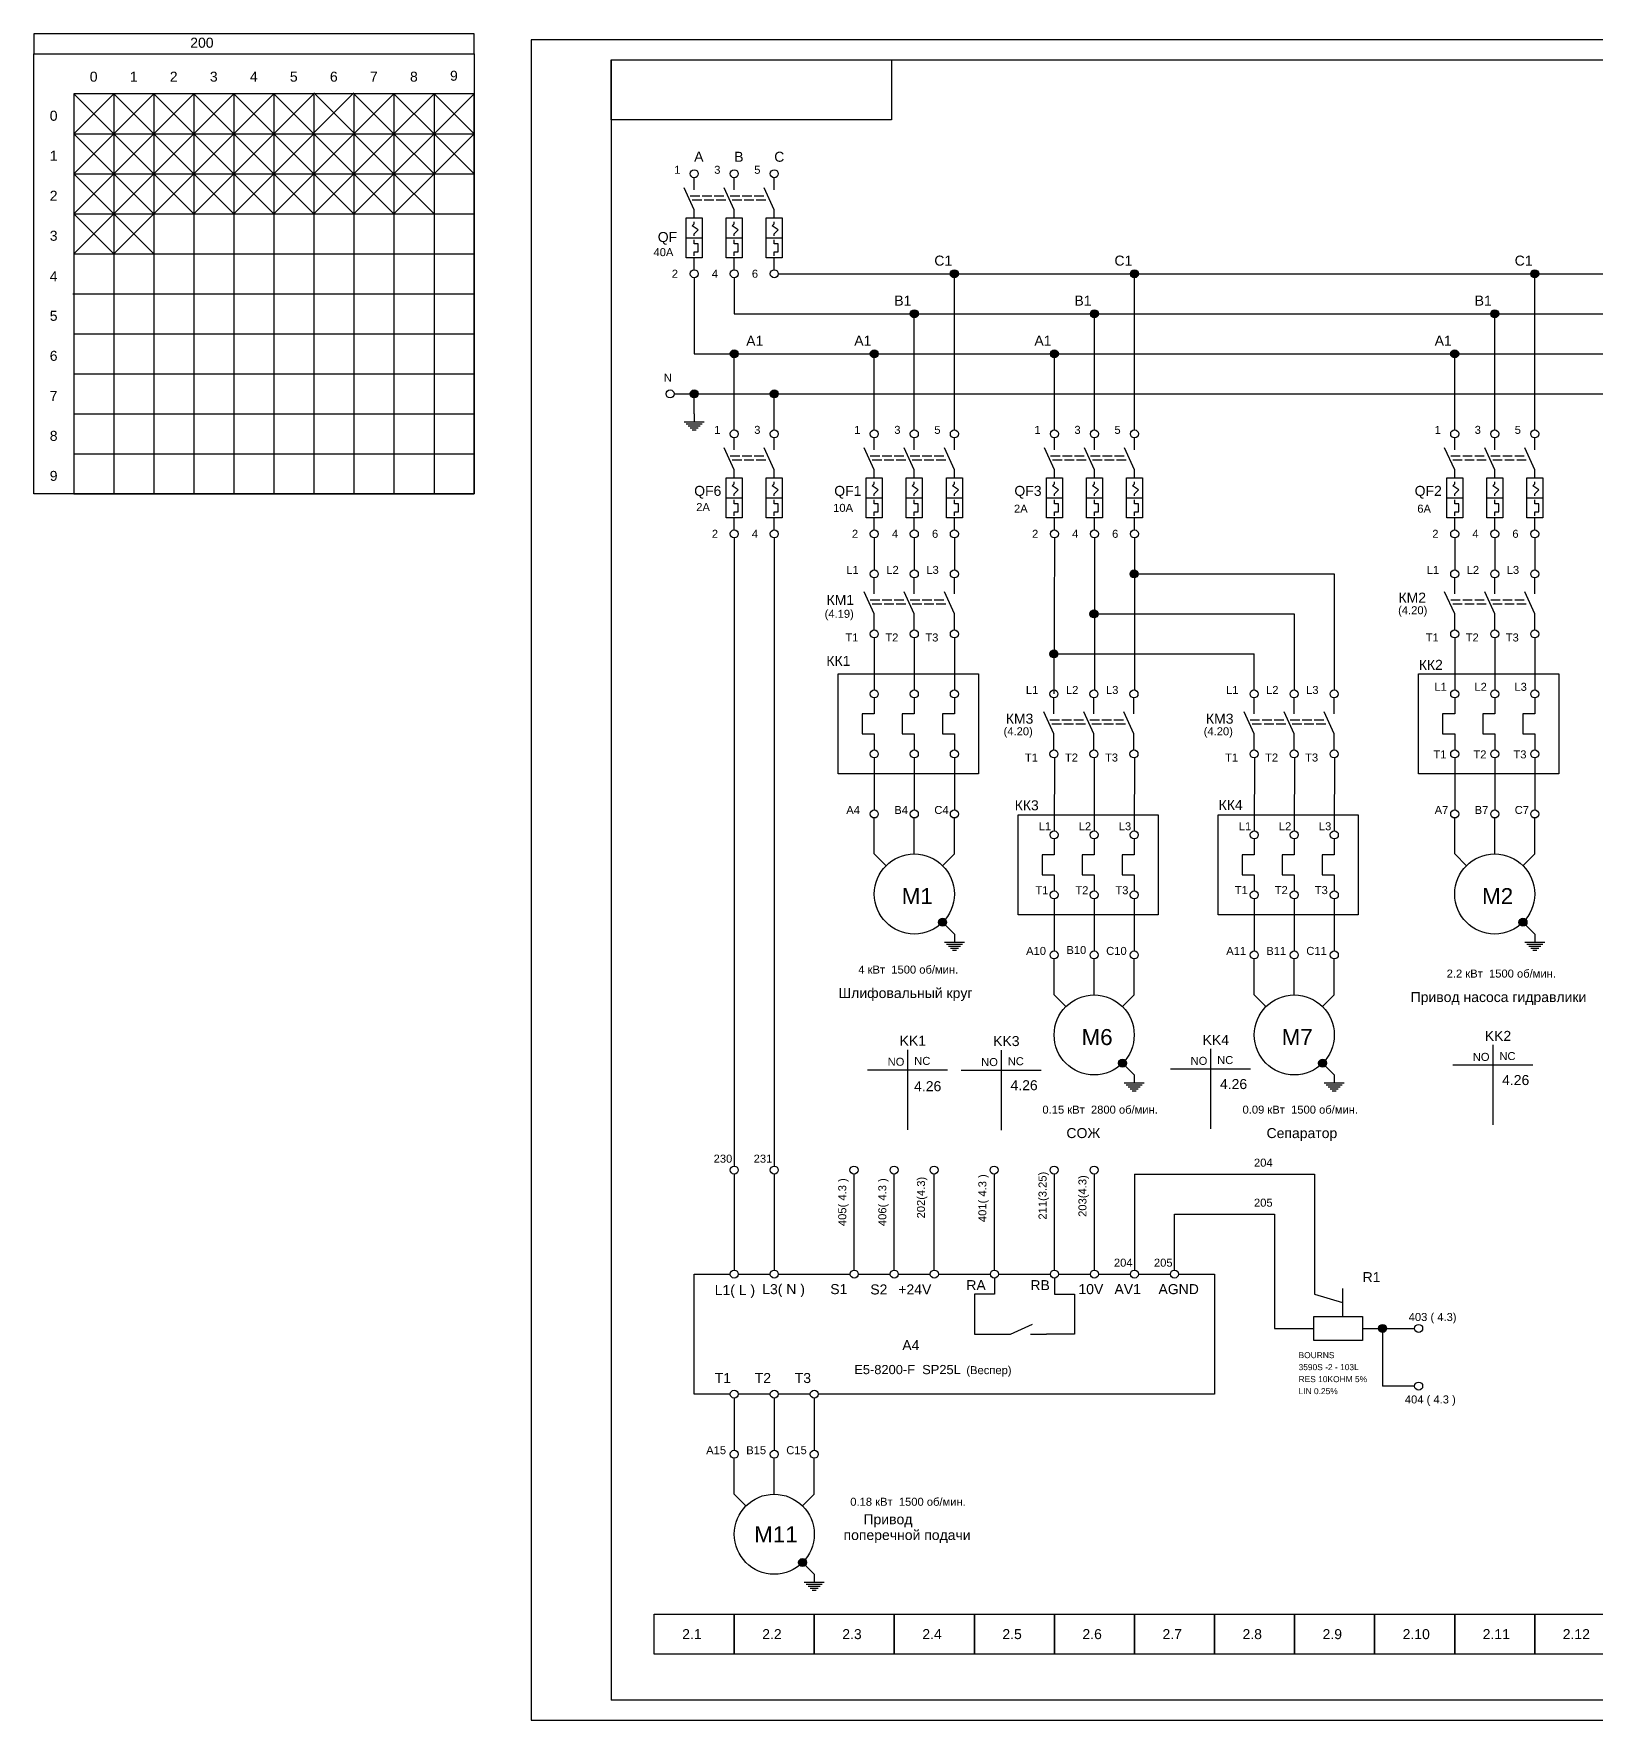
# Model space of a CAD drawing. Header units: millimetres. Extents: x 18058 to 21085, y 38505 to 40700.
# Drawn here: x 18065 to 18455.4, y 39938.5 to 40360 of the extents above; entities that cross this region are included whole.
import ezdxf

# ---------------------------------------------------------------- set-up
doc = ezdxf.new("R2010")
doc.units = ezdxf.units.MM
doc.linetypes.add('ACAD_ISO02W100', pattern=[15, 12, -3])
for name, color, linetype, lineweight in [('Маркировка', 7, 'Continuous', 25), ('Оформление', 7, 'Continuous', 30), ('Элементы', 7, 'Continuous', 25)]:
    doc.layers.add(name, color=color, linetype=linetype, lineweight=lineweight)
doc.styles.get("Standard").update_dxf_attribs({"font": 'arial.ttf'})

msp = doc.modelspace()

# ---------------------------------------------------------------- hatches: boundary and pattern name
at = {"layer": 'Элементы'}
h = msp.add_hatch(color=256, dxfattribs=at)
h.dxf.hatch_style = 1
h.paths.add_polyline_path([(18296, 40300, 1), (18294, 40300, 1)])
h = msp.add_hatch(color=256, dxfattribs=at)
h.dxf.hatch_style = 1
h.paths.add_polyline_path([(18341, 40300, 1), (18339, 40300, 1)])
h = msp.add_hatch(color=256, dxfattribs=at)
h.dxf.hatch_style = 1
h.paths.add_polyline_path([(18441, 40300, 1), (18439, 40300, 1)])
h = msp.add_hatch(color=256, dxfattribs=at)
h.dxf.hatch_style = 1
h.paths.add_polyline_path([(18286, 40290, 1), (18284, 40290, 1)])
h = msp.add_hatch(color=256, dxfattribs=at)
h.dxf.hatch_style = 1
h.paths.add_polyline_path([(18331, 40290, 1), (18329, 40290, 1)])
h = msp.add_hatch(color=256, dxfattribs=at)
h.dxf.hatch_style = 1
h.paths.add_polyline_path([(18431, 40290, 1), (18429, 40290, 1)])
h = msp.add_hatch(color=256, dxfattribs=at)
h.dxf.hatch_style = 1
h.paths.add_polyline_path([(18241, 40280, 1), (18239, 40280, 1)])
h = msp.add_hatch(color=256, dxfattribs=at)
h.dxf.hatch_style = 1
h.paths.add_polyline_path([(18276, 40280, 1), (18274, 40280, 1)])
h = msp.add_hatch(color=256, dxfattribs=at)
h.dxf.hatch_style = 1
h.paths.add_polyline_path([(18321, 40280, 1), (18319, 40280, 1)])
h = msp.add_hatch(color=256, dxfattribs=at)
h.dxf.hatch_style = 1
h.paths.add_polyline_path([(18421, 40280, 1), (18419, 40280, 1)])
h = msp.add_hatch(color=256, dxfattribs=at)
h.dxf.hatch_style = 1
h.paths.add_polyline_path([(18231, 40270, 1), (18229, 40270, 1)])
h = msp.add_hatch(color=256, dxfattribs=at)
h.dxf.hatch_style = 1
h.paths.add_polyline_path([(18251, 40270, 1), (18249, 40270, 1)])
h = msp.add_hatch(color=256, dxfattribs=at)
h.dxf.hatch_style = 1
h.paths.add_polyline_path([(18340.89, 40225, 1), (18338.89, 40225, 1)])
h = msp.add_hatch(color=256, dxfattribs=at)
h.dxf.hatch_style = 1
h.paths.add_polyline_path([(18330.89, 40215, 1), (18328.89, 40215, 1)])
h = msp.add_hatch(color=256, dxfattribs=at)
h.dxf.hatch_style = 1
h.paths.add_polyline_path([(18320.89, 40205, 1), (18318.89, 40205, 1)])
h = msp.add_hatch(color=256, dxfattribs=at)
h.dxf.hatch_style = 1
h.paths.add_polyline_path([(18293.07, 40137.93, 1), (18291.07, 40137.93, 1)])
h = msp.add_hatch(color=256, dxfattribs=at)
h.dxf.hatch_style = 1
h.paths.add_polyline_path([(18438.07, 40137.93, 1), (18436.07, 40137.93, 1)])
h = msp.add_hatch(color=256, dxfattribs=at)
h.dxf.hatch_style = 1
h.paths.add_polyline_path([(18338, 40102.71, 1), (18336, 40102.71, 1)])
h = msp.add_hatch(color=256, dxfattribs=at)
h.dxf.hatch_style = 1
h.paths.add_polyline_path([(18388, 40102.71, 1), (18386, 40102.71, 1)])
h = msp.add_hatch(color=256, dxfattribs=at)
h.dxf.hatch_style = 1
h.paths.add_polyline_path([(18403, 40036.43, 1), (18401, 40036.43, 1)])
h = msp.add_hatch(color=256, dxfattribs=at)
h.dxf.hatch_style = 1
h.paths.add_polyline_path([(18258.07, 39977.93, 1), (18256.07, 39977.93, 1)])

# ---------------------------------------------------------------- linework, layer by layer
at = {"layer": 'Оформление'}
for p, q in [((18209.3, 40353.5), (18209.3, 39943.5)), ((18209.3, 40353.5), (18778.3, 40353.5)), ((18778.3, 39943.5), (18209.3, 39943.5))]:
    msp.add_line(p, q, dxfattribs=at)
msp.add_lwpolyline([(18189.3, 39938.5), (18783.3, 39938.5), (18783.3, 40358.5), (18189.3, 40358.5)], close=True, dxfattribs=at)
at = {"layer": 'Элементы'}
for p, q in [((18075, 40345), (18085, 40335)), ((18085, 40345), (18075, 40335)), ((18085, 40345), (18095, 40335)), ((18095, 40345), (18085, 40335)), ((18085, 40344.77), (18085, 40245)), ((18095, 40345), (18105, 40335)), ((18105, 40345), (18095, 40335)), ((18095, 40344.77), (18095, 40245)), ((18105, 40345), (18115, 40335)), ((18115, 40345), (18105, 40335)), ((18105, 40344.77), (18105, 40245)), ((18115, 40345), (18125, 40335)), ((18125, 40345), (18115, 40335)), ((18115, 40344.77), (18115, 40245)), ((18125, 40345), (18135, 40335)), ((18135, 40345), (18125, 40335)), ((18125, 40344.77), (18125, 40245)), ((18135, 40345.23), (18145, 40335.23)), ((18145, 40345.23), (18135, 40335.23)), ((18135, 40344.77), (18135, 40245)), ((18145, 40345), (18155, 40335)), ((18155, 40345), (18145, 40335)), ((18145, 40344.77), (18145, 40245)), ((18155, 40345), (18165, 40335)), ((18165, 40345), (18155, 40335)), ((18155, 40344.77), (18155, 40245)), ((18165, 40345), (18175, 40335)), ((18175, 40345), (18165, 40335)), ((18165, 40344.77), (18165, 40245)), ((18075, 40335), (18175, 40335)), ((18075, 40335), (18085, 40325)), ((18085, 40335), (18075, 40325)), ((18085, 40335), (18095, 40325)), ((18095, 40335), (18085, 40325)), ((18095, 40335), (18105, 40325)), ((18105, 40335), (18095, 40325)), ((18105, 40335), (18115, 40325)), ((18115, 40335), (18105, 40325)), ((18115, 40335), (18125, 40325)), ((18125, 40335), (18115, 40325)), ((18125, 40335), (18135, 40325)), ((18135, 40335), (18125, 40325)), ((18135, 40335), (18145, 40325)), ((18145, 40335), (18135, 40325)), ((18145, 40335), (18155, 40325)), ((18155, 40335), (18145, 40325)), ((18155, 40335), (18165, 40325)), ((18165, 40335), (18155, 40325)), ((18165, 40335), (18175, 40325)), ((18175, 40335), (18165, 40325)), ((18075, 40325), (18175, 40325)), ((18075, 40325), (18085, 40315)), ((18085, 40325), (18075, 40315)), ((18085, 40325), (18095, 40315)), ((18095, 40325), (18085, 40315)), ((18095, 40325), (18105, 40315)), ((18105, 40325), (18095, 40315)), ((18105, 40325), (18115, 40315)), ((18115, 40325), (18105, 40315)), ((18115, 40325), (18125, 40315)), ((18125, 40325), (18115, 40315)), ((18125, 40325), (18135, 40315)), ((18135, 40325), (18125, 40315)), ((18135, 40325), (18145, 40315)), ((18145, 40325), (18135, 40315)), ((18145, 40325), (18155, 40315)), ((18155, 40325), (18145, 40315)), ((18155, 40325), (18165, 40315)), ((18165, 40325), (18155, 40315)), ((18230, 40316), (18227.5, 40321.5)), ((18230, 40321), (18230, 40324)), ((18240, 40316), (18237.5, 40321.5)), ((18240, 40321), (18240, 40324)), ((18250, 40316), (18247.5, 40321.5)), ((18250, 40321), (18250, 40324)), ((18075, 40315), (18175, 40315)), ((18075, 40315), (18085, 40305)), ((18085, 40315), (18075, 40305)), ((18085, 40315), (18095, 40305)), ((18095, 40315), (18085, 40305)), ((18229.5, 40312), (18230, 40312.5)), ((18230, 40314), (18230, 40316)), ((18230, 40312.5), (18230, 40313)), ((18239.5, 40312), (18240, 40312.5)), ((18240, 40314), (18240, 40316)), ((18240, 40312.5), (18240, 40313)), ((18249.5, 40312), (18250, 40312.5)), ((18250, 40314), (18250, 40316)), ((18250, 40312.5), (18250, 40313)), ((18228, 40309), (18232, 40309)), ((18231, 40311), (18229.5, 40312)), ((18230, 40310), (18231, 40311)), ((18230, 40309.5), (18230, 40310)), ((18230, 40307.5), (18230, 40308.5)), ((18238, 40309), (18242, 40309)), ((18241, 40311), (18239.5, 40312)), ((18240, 40310), (18241, 40311)), ((18240, 40309.5), (18240, 40310)), ((18240, 40307.5), (18240, 40308.5)), ((18248, 40309), (18252, 40309)), ((18251, 40311), (18249.5, 40312)), ((18250, 40310), (18251, 40311)), ((18250, 40309.5), (18250, 40310)), ((18250, 40307.5), (18250, 40308.5)), ((18075, 40305), (18175, 40305)), ((18231, 40307.5), (18230, 40307.5)), ((18230, 40304.5), (18230, 40305.5)), ((18230, 40305.5), (18231, 40305.5)), ((18230, 40301), (18230, 40304)), ((18231, 40305.5), (18231, 40307.5)), ((18241, 40307.5), (18240, 40307.5)), ((18240, 40304.5), (18240, 40305.5)), ((18240, 40305.5), (18241, 40305.5)), ((18240, 40301), (18240, 40304)), ((18241, 40305.5), (18241, 40307.5)), ((18251, 40307.5), (18250, 40307.5)), ((18250, 40304.5), (18250, 40305.5)), ((18250, 40305.5), (18251, 40305.5)), ((18250, 40301), (18250, 40304)), ((18251, 40305.5), (18251, 40307.5)), ((18251, 40300), (18751, 40300)), ((18295, 40261), (18295, 40300)), ((18340, 40261), (18340, 40300)), ((18440, 40261), (18440, 40300)), ((18230, 40299), (18230, 40280)), ((18240, 40299), (18240, 40290)), ((18074.8, 40295.02), (18174.8, 40295.02)), ((18240, 40290), (18751, 40290)), ((18285, 40261), (18285, 40290)), ((18330, 40261), (18330, 40290)), ((18430, 40261), (18430, 40290)), ((18075, 40285), (18175, 40285)), ((18230, 40280), (18751, 40280)), ((18240, 40261), (18240, 40280)), ((18275, 40261), (18275, 40280)), ((18320, 40261), (18320, 40280)), ((18420, 40261), (18420, 40280)), ((18075, 40275), (18175, 40275)), ((18225, 40270), (18751, 40270)), ((18230, 40265), (18230, 40270)), ((18250, 40261), (18250, 40270)), ((18075, 40265), (18175, 40265)), ((18227.5, 40263), (18232.5, 40263)), ((18228, 40262.5), (18232, 40262.5)), ((18228.5, 40262), (18231.5, 40262)), ((18230, 40265), (18230, 40263)), ((18229, 40261.5), (18231, 40261.5)), ((18229.5, 40261), (18230.5, 40261)), ((18240, 40256), (18240, 40259)), ((18250, 40256), (18250, 40259)), ((18275, 40256), (18275, 40259)), ((18285, 40256), (18285, 40259)), ((18295, 40256), (18295, 40259)), ((18320, 40256), (18320, 40259)), ((18330, 40256), (18330, 40259)), ((18340, 40256), (18340, 40259)), ((18420, 40256), (18420, 40259)), ((18430, 40256), (18430, 40259)), ((18440, 40256), (18440, 40259)), ((18075, 40255), (18175, 40255)), ((18240, 40251), (18237.5, 40256.5)), ((18250, 40251), (18247.5, 40256.5)), ((18275, 40251), (18272.5, 40256.5)), ((18285, 40251), (18282.5, 40256.5)), ((18295, 40251), (18292.5, 40256.5)), ((18320, 40251), (18317.5, 40256.5)), ((18330, 40251), (18327.5, 40256.5)), ((18340, 40251), (18337.5, 40256.5)), ((18420, 40251), (18417.5, 40256.5)), ((18430, 40251), (18427.5, 40256.5)), ((18440, 40251), (18437.5, 40256.5)), ((18240, 40249), (18240, 40251)), ((18250, 40249), (18250, 40251)), ((18275, 40249), (18275, 40251)), ((18285, 40249), (18285, 40251)), ((18295, 40249), (18295, 40251)), ((18320, 40249), (18320, 40251)), ((18330, 40249), (18330, 40251)), ((18340, 40249), (18340, 40251)), ((18420, 40249), (18420, 40251)), ((18430, 40249), (18430, 40251)), ((18440, 40249), (18440, 40251)), ((18239.5, 40247), (18240, 40247.5)), ((18241, 40246), (18239.5, 40247)), ((18240, 40247.5), (18240, 40248)), ((18240, 40245), (18241, 40246)), ((18240, 40244.5), (18240, 40245)), ((18249.5, 40247), (18250, 40247.5)), ((18251, 40246), (18249.5, 40247)), ((18250, 40247.5), (18250, 40248)), ((18250, 40245), (18251, 40246)), ((18250, 40244.5), (18250, 40245)), ((18274.5, 40247), (18275, 40247.5)), ((18276, 40246), (18274.5, 40247)), ((18275, 40247.5), (18275, 40248)), ((18275, 40245), (18276, 40246)), ((18275, 40244.5), (18275, 40245)), ((18284.5, 40247), (18285, 40247.5)), ((18286, 40246), (18284.5, 40247)), ((18285, 40247.5), (18285, 40248)), ((18285, 40245), (18286, 40246)), ((18285, 40244.5), (18285, 40245)), ((18294.5, 40247), (18295, 40247.5)), ((18296, 40246), (18294.5, 40247)), ((18295, 40247.5), (18295, 40248)), ((18295, 40245), (18296, 40246)), ((18295, 40244.5), (18295, 40245)), ((18319.5, 40247), (18320, 40247.5)), ((18321, 40246), (18319.5, 40247)), ((18320, 40247.5), (18320, 40248)), ((18320, 40245), (18321, 40246)), ((18320, 40244.5), (18320, 40245)), ((18329.5, 40247), (18330, 40247.5)), ((18331, 40246), (18329.5, 40247)), ((18330, 40247.5), (18330, 40248)), ((18330, 40245), (18331, 40246)), ((18330, 40244.5), (18330, 40245)), ((18339.5, 40247), (18340, 40247.5)), ((18341, 40246), (18339.5, 40247)), ((18340, 40247.5), (18340, 40248)), ((18340, 40245), (18341, 40246)), ((18340, 40244.5), (18340, 40245)), ((18419.5, 40247), (18420, 40247.5)), ((18421, 40246), (18419.5, 40247)), ((18420, 40247.5), (18420, 40248)), ((18420, 40245), (18421, 40246)), ((18420, 40244.5), (18420, 40245)), ((18429.5, 40247), (18430, 40247.5)), ((18431, 40246), (18429.5, 40247)), ((18430, 40247.5), (18430, 40248)), ((18430, 40245), (18431, 40246)), ((18430, 40244.5), (18430, 40245)), ((18439.5, 40247), (18440, 40247.5)), ((18441, 40246), (18439.5, 40247)), ((18440, 40247.5), (18440, 40248)), ((18440, 40245), (18441, 40246)), ((18440, 40244.5), (18440, 40245)), ((18238, 40244), (18242, 40244)), ((18240, 40242.5), (18240, 40243.5)), ((18241, 40242.5), (18240, 40242.5)), ((18241, 40240.5), (18241, 40242.5)), ((18248, 40244), (18252, 40244)), ((18250, 40242.5), (18250, 40243.5)), ((18251, 40242.5), (18250, 40242.5)), ((18251, 40240.5), (18251, 40242.5)), ((18273, 40244), (18277, 40244)), ((18275, 40242.5), (18275, 40243.5)), ((18276, 40242.5), (18275, 40242.5)), ((18276, 40240.5), (18276, 40242.5)), ((18283, 40244), (18287, 40244)), ((18285, 40242.5), (18285, 40243.5)), ((18286, 40242.5), (18285, 40242.5)), ((18286, 40240.5), (18286, 40242.5)), ((18293, 40244), (18297, 40244)), ((18295, 40242.5), (18295, 40243.5)), ((18296, 40242.5), (18295, 40242.5)), ((18296, 40240.5), (18296, 40242.5)), ((18318, 40244), (18322, 40244)), ((18320, 40242.5), (18320, 40243.5)), ((18321, 40242.5), (18320, 40242.5)), ((18321, 40240.5), (18321, 40242.5)), ((18328, 40244), (18332, 40244)), ((18330, 40242.5), (18330, 40243.5)), ((18331, 40242.5), (18330, 40242.5)), ((18331, 40240.5), (18331, 40242.5)), ((18338, 40244), (18342, 40244)), ((18340, 40242.5), (18340, 40243.5)), ((18341, 40242.5), (18340, 40242.5)), ((18341, 40240.5), (18341, 40242.5)), ((18418, 40244), (18422, 40244)), ((18420, 40242.5), (18420, 40243.5)), ((18421, 40242.5), (18420, 40242.5)), ((18421, 40240.5), (18421, 40242.5)), ((18428, 40244), (18432, 40244)), ((18430, 40242.5), (18430, 40243.5)), ((18431, 40242.5), (18430, 40242.5)), ((18431, 40240.5), (18431, 40242.5)), ((18438, 40244), (18442, 40244)), ((18440, 40242.5), (18440, 40243.5)), ((18441, 40242.5), (18440, 40242.5)), ((18441, 40240.5), (18441, 40242.5)), ((18240, 40239.5), (18240, 40240.5)), ((18240, 40240.5), (18241, 40240.5)), ((18240, 40236), (18240, 40239)), ((18250, 40239.5), (18250, 40240.5)), ((18250, 40240.5), (18251, 40240.5)), ((18250, 40236), (18250, 40239)), ((18275, 40239.5), (18275, 40240.5)), ((18275, 40240.5), (18276, 40240.5)), ((18275, 40236), (18275, 40239)), ((18285, 40239.5), (18285, 40240.5)), ((18285, 40240.5), (18286, 40240.5)), ((18285, 40236), (18285, 40239)), ((18295, 40239.5), (18295, 40240.5)), ((18295, 40240.5), (18296, 40240.5)), ((18295, 40236), (18295, 40239)), ((18320, 40239.5), (18320, 40240.5)), ((18320, 40240.5), (18321, 40240.5)), ((18320, 40236), (18320, 40239)), ((18330, 40239.5), (18330, 40240.5)), ((18330, 40240.5), (18331, 40240.5)), ((18330, 40236), (18330, 40239)), ((18340, 40239.5), (18340, 40240.5)), ((18340, 40240.5), (18341, 40240.5)), ((18340, 40236), (18340, 40239)), ((18420, 40239.5), (18420, 40240.5)), ((18420, 40240.5), (18421, 40240.5)), ((18420, 40236), (18420, 40239)), ((18430, 40239.5), (18430, 40240.5)), ((18430, 40240.5), (18431, 40240.5)), ((18430, 40236), (18430, 40239)), ((18440, 40239.5), (18440, 40240.5)), ((18440, 40240.5), (18441, 40240.5)), ((18440, 40236), (18440, 40239)), ((18240, 40234), (18240, 40226)), ((18250, 40234), (18250, 40077)), ((18275, 40234), (18275, 40226)), ((18285, 40234), (18285, 40226)), ((18295, 40234), (18295, 40226)), ((18320, 40234), (18319.88, 40195)), ((18330, 40234), (18330, 40195.99)), ((18340, 40234), (18340, 40195.99)), ((18420, 40234), (18420, 40226)), ((18430, 40234), (18430, 40226)), ((18440, 40234), (18440, 40226)), ((18240, 40226), (18240, 40077)), ((18275, 40220), (18275, 40224)), ((18285, 40220), (18285, 40224)), ((18295, 40220), (18295, 40224)), ((18339.89, 40225), (18389.89, 40225)), ((18389.89, 40225), (18389.88, 40196)), ((18420, 40220), (18420, 40224)), ((18430, 40220), (18430, 40224)), ((18440, 40220), (18440, 40224)), ((18275, 40215), (18272.5, 40220.5)), ((18285, 40215), (18282.5, 40220.5)), ((18295, 40215), (18292.5, 40220.5)), ((18420, 40215), (18417.5, 40220.5)), ((18430, 40215), (18427.5, 40220.5)), ((18440, 40215), (18437.5, 40220.5)), ((18275, 40211), (18275, 40215)), ((18285, 40211), (18285, 40215)), ((18295, 40211), (18295, 40215)), ((18329.89, 40215), (18379.89, 40215)), ((18379.89, 40215), (18379.88, 40196)), ((18420, 40211), (18420, 40215)), ((18430, 40211), (18430, 40215)), ((18440, 40211), (18440, 40215)), ((18275, 40209), (18275, 40196)), ((18285, 40209), (18285, 40196)), ((18295, 40209), (18295, 40196)), ((18420, 40209), (18420, 40196)), ((18430, 40209), (18430, 40196)), ((18440, 40209), (18440, 40196)), ((18319.89, 40205), (18369.89, 40205)), ((18369.88, 40196), (18369.89, 40205)), ((18275, 40194), (18275, 40190)), ((18285, 40194), (18285, 40190)), ((18295, 40194), (18295, 40190)), ((18319.88, 40185), (18317.38, 40190.5)), ((18319.88, 40190), (18319.88, 40194)), ((18329.88, 40185), (18327.38, 40190.5)), ((18329.88, 40190), (18329.88, 40194)), ((18339.88, 40185), (18337.38, 40190.5)), ((18339.88, 40190), (18339.88, 40194)), ((18369.88, 40185), (18367.38, 40190.5)), ((18369.88, 40190), (18369.88, 40194)), ((18379.88, 40185), (18377.38, 40190.5)), ((18379.88, 40190), (18379.88, 40194)), ((18389.88, 40185), (18387.38, 40190.5)), ((18389.88, 40190), (18389.88, 40194)), ((18420, 40194), (18420, 40190)), ((18430, 40194), (18430, 40190)), ((18440, 40194), (18440, 40190)), ((18275, 40190), (18272, 40190)), ((18272, 40190), (18272, 40185)), ((18285, 40190), (18282, 40190)), ((18282, 40190), (18282, 40185)), ((18295, 40190), (18292, 40190)), ((18292, 40190), (18292, 40185)), ((18420, 40190), (18417, 40190)), ((18417, 40190), (18417, 40185)), ((18430, 40190), (18427, 40190)), ((18427, 40190), (18427, 40185)), ((18440, 40190), (18437, 40190)), ((18437, 40190), (18437, 40185)), ((18272, 40185), (18275, 40185)), ((18275, 40185), (18275, 40181)), ((18282, 40185), (18285, 40185)), ((18285, 40185), (18285, 40181)), ((18292, 40185), (18295, 40185)), ((18295, 40185), (18295, 40181)), ((18319.88, 40181), (18319.88, 40185)), ((18329.88, 40181), (18329.88, 40185)), ((18339.88, 40181), (18339.88, 40185)), ((18369.88, 40181), (18369.88, 40185)), ((18379.88, 40181), (18379.88, 40185)), ((18389.88, 40181), (18389.88, 40185)), ((18417, 40185), (18420, 40185)), ((18420, 40185), (18420, 40181)), ((18427, 40185), (18430, 40185)), ((18430, 40185), (18430, 40181)), ((18437, 40185), (18440, 40185)), ((18440, 40185), (18440, 40181)), ((18275, 40179), (18275, 40166)), ((18285, 40179), (18285, 40166)), ((18295, 40179), (18295, 40166)), ((18320, 40179.01), (18319.93, 40160.78)), ((18329.96, 40179), (18329.93, 40160.78)), ((18340, 40179.01), (18339.93, 40160.78)), ((18369.96, 40179), (18369.93, 40160.78)), ((18379.96, 40179), (18379.93, 40160.78)), ((18389.96, 40179), (18389.93, 40160.78)), ((18420, 40179), (18420, 40166)), ((18430, 40179), (18430, 40166)), ((18440, 40179), (18440, 40166)), ((18275, 40155), (18275, 40164)), ((18285, 40155), (18285, 40164)), ((18295, 40155), (18295, 40164)), ((18420, 40155), (18420, 40164)), ((18430, 40155), (18430, 40164)), ((18440, 40155), (18440, 40164)), ((18319.93, 40158.78), (18319.93, 40154.78)), ((18329.93, 40158.78), (18329.93, 40154.78)), ((18339.93, 40158.78), (18339.93, 40154.78)), ((18369.93, 40158.78), (18369.93, 40154.78)), ((18379.93, 40158.78), (18379.93, 40154.78)), ((18389.93, 40158.78), (18389.93, 40154.78)), ((18277.93, 40152.07), (18275, 40155)), ((18292.07, 40152.07), (18295, 40155)), ((18319.93, 40154.78), (18316.93, 40154.78)), ((18316.93, 40154.78), (18316.93, 40149.78)), ((18329.93, 40154.78), (18326.93, 40154.78)), ((18326.93, 40154.78), (18326.93, 40149.78)), ((18339.93, 40154.78), (18336.93, 40154.78)), ((18336.93, 40154.78), (18336.93, 40149.78)), ((18369.93, 40154.78), (18366.93, 40154.78)), ((18366.93, 40154.78), (18366.93, 40149.78)), ((18379.93, 40154.78), (18376.93, 40154.78)), ((18376.93, 40154.78), (18376.93, 40149.78)), ((18389.93, 40154.78), (18386.93, 40154.78)), ((18386.93, 40154.78), (18386.93, 40149.78)), ((18422.93, 40152.07), (18420, 40155)), ((18437.07, 40152.07), (18440, 40155)), ((18316.93, 40149.78), (18319.93, 40149.78)), ((18319.93, 40149.78), (18319.93, 40145.78)), ((18326.93, 40149.78), (18329.93, 40149.78)), ((18329.93, 40149.78), (18329.93, 40145.78)), ((18336.93, 40149.78), (18339.93, 40149.78)), ((18339.93, 40149.78), (18339.93, 40145.78)), ((18366.93, 40149.78), (18369.93, 40149.78)), ((18369.93, 40149.78), (18369.93, 40145.78)), ((18376.93, 40149.78), (18379.93, 40149.78)), ((18379.93, 40149.78), (18379.93, 40145.78)), ((18386.93, 40149.78), (18389.93, 40149.78)), ((18389.93, 40149.78), (18389.93, 40145.78)), ((18319.93, 40143.78), (18319.93, 40130.78)), ((18329.93, 40143.78), (18329.93, 40130.78)), ((18339.93, 40143.78), (18339.93, 40130.78)), ((18369.93, 40143.78), (18369.93, 40130.78)), ((18379.93, 40143.78), (18379.93, 40130.78)), ((18389.93, 40143.78), (18389.93, 40130.78)), ((18292.07, 40137.93), (18295, 40135)), ((18437.07, 40137.93), (18440, 40135)), ((18292.5, 40133), (18297.5, 40133)), ((18293, 40132.5), (18297, 40132.5)), ((18293.5, 40132), (18296.5, 40132)), ((18294, 40131.5), (18296, 40131.5)), ((18295, 40135), (18295, 40133)), ((18437.5, 40133), (18442.5, 40133)), ((18438, 40132.5), (18442, 40132.5)), ((18438.5, 40132), (18441.5, 40132)), ((18439, 40131.5), (18441, 40131.5)), ((18440, 40135), (18440, 40133)), ((18294.5, 40131), (18295.5, 40131)), ((18319.93, 40119.78), (18319.93, 40128.78)), ((18329.93, 40119.78), (18329.93, 40128.78)), ((18339.93, 40119.78), (18339.93, 40128.78)), ((18369.93, 40119.78), (18369.93, 40128.78)), ((18379.93, 40119.78), (18379.93, 40128.78)), ((18389.93, 40119.78), (18389.93, 40128.78)), ((18439.5, 40131), (18440.5, 40131)), ((18322.86, 40116.85), (18319.93, 40119.78)), ((18337, 40116.85), (18339.93, 40119.78)), ((18372.86, 40116.85), (18369.93, 40119.78)), ((18387, 40116.85), (18389.93, 40119.78)), ((18283.33, 40106.08), (18283.33, 40086.08)), ((18306.69, 40106), (18306.69, 40086)), ((18359.02, 40106.3), (18359.02, 40086.3)), ((18429.52, 40107.29), (18429.52, 40087.29)), ((18337, 40102.71), (18339.93, 40099.78)), ((18387, 40102.71), (18389.93, 40099.78)), ((18419.52, 40102.29), (18439.52, 40102.29)), ((18273.33, 40101.08), (18293.33, 40101.08)), ((18296.69, 40101), (18316.69, 40101)), ((18337.43, 40097.78), (18342.43, 40097.78)), ((18339.93, 40099.78), (18339.93, 40097.78)), ((18349.02, 40101.3), (18369.02, 40101.3)), ((18387.43, 40097.78), (18392.43, 40097.78)), ((18389.93, 40099.78), (18389.93, 40097.78)), ((18337.93, 40097.28), (18341.93, 40097.28)), ((18338.43, 40096.78), (18341.43, 40096.78)), ((18338.93, 40096.28), (18340.93, 40096.28)), ((18339.43, 40095.78), (18340.43, 40095.78)), ((18387.93, 40097.28), (18391.93, 40097.28)), ((18388.43, 40096.78), (18391.43, 40096.78)), ((18388.93, 40096.28), (18390.93, 40096.28)), ((18389.43, 40095.78), (18390.43, 40095.78)), ((18240, 40075), (18240, 40051)), ((18250, 40075), (18250, 40051)), ((18270, 40051), (18270, 40075)), ((18280, 40051), (18280, 40075)), ((18290, 40051), (18290, 40075)), ((18305, 40051), (18305, 40075)), ((18320, 40051), (18320, 40075)), ((18330, 40051), (18330, 40075)), ((18340, 40075), (18340, 40051)), ((18340, 40075), (18385, 40075)), ((18385, 40075), (18385, 40045)), ((18350, 40051), (18350, 40065)), ((18350, 40065), (18375, 40065)), ((18375, 40065), (18375, 40036.43)), ((18230, 40050), (18239, 40050)), ((18230, 40020), (18230, 40050)), ((18241, 40050), (18249, 40050)), ((18251, 40050), (18269, 40050)), ((18271, 40050), (18279, 40050)), ((18281, 40050), (18289, 40050)), ((18291, 40050), (18304, 40050)), ((18305, 40049), (18305, 40045)), ((18306, 40050), (18319, 40050)), ((18320, 40049), (18320, 40045)), ((18321, 40050), (18329, 40050)), ((18331, 40050), (18339, 40050)), ((18341, 40050), (18349, 40050)), ((18351, 40050), (18360, 40050)), ((18360, 40050), (18360, 40020)), ((18305, 40045), (18300, 40045)), ((18300, 40045), (18300, 40035)), ((18320, 40045), (18325, 40045)), ((18325, 40045), (18325, 40035)), ((18385, 40045), (18392, 40042.93)), ((18392, 40046.43), (18392, 40039.43)), ((18300, 40035), (18305, 40035)), ((18305, 40035), (18309, 40035)), ((18309, 40035), (18314.5, 40037.5)), ((18314, 40035), (18318, 40035)), ((18325, 40035), (18318, 40035)), ((18375, 40036.43), (18384.82, 40036.43)), ((18397, 40036.43), (18410, 40036.43)), ((18402, 40036.43), (18402, 40022)), ((18410, 40022), (18402, 40022)), ((18239, 40020), (18230, 40020)), ((18240, 40019), (18240, 40006)), ((18249, 40020), (18241, 40020)), ((18250, 40019), (18250, 40006)), ((18259, 40020), (18251, 40020)), ((18260, 40019), (18260, 40006)), ((18360, 40020), (18261, 40020)), ((18240, 39995), (18240, 40004)), ((18250, 39995), (18250, 40004)), ((18260, 39995), (18260, 40004)), ((18242.93, 39992.07), (18240, 39995)), ((18257.07, 39992.07), (18260, 39995)), ((18257.07, 39977.93), (18260, 39975)), ((18257.5, 39973), (18262.5, 39973)), ((18258, 39972.5), (18262, 39972.5)), ((18258.5, 39972), (18261.5, 39972)), ((18259, 39971.5), (18261, 39971.5)), ((18259.5, 39971), (18260.5, 39971)), ((18260, 39975), (18260, 39973))]:
    msp.add_line(p, q, dxfattribs=at)
at = {"layer": 'Элементы', "linetype": 'ACAD_ISO02W100', "lineweight": 25, "ltscale": 0.2}
for p, q in [((18229, 40319.5), (18237.5, 40319.5)), ((18229.5, 40318.5), (18238, 40318.5)), ((18239, 40319.5), (18247.5, 40319.5)), ((18239.5, 40318.5), (18248, 40318.5)), ((18239, 40254.5), (18247.5, 40254.5)), ((18239.5, 40253.5), (18248, 40253.5)), ((18274, 40254.5), (18282.5, 40254.5)), ((18274.5, 40253.5), (18283, 40253.5)), ((18284, 40254.5), (18292.5, 40254.5)), ((18284.5, 40253.5), (18293, 40253.5)), ((18319, 40254.5), (18327.5, 40254.5)), ((18319.5, 40253.5), (18328, 40253.5)), ((18329, 40254.5), (18337.5, 40254.5)), ((18329.5, 40253.5), (18338, 40253.5)), ((18419, 40254.5), (18427.5, 40254.5)), ((18419.5, 40253.5), (18428, 40253.5)), ((18429, 40254.5), (18437.5, 40254.5)), ((18429.5, 40253.5), (18438, 40253.5)), ((18274, 40218.5), (18282.5, 40218.5)), ((18274.5, 40217.5), (18283, 40217.5)), ((18284, 40218.5), (18292.5, 40218.5)), ((18284.5, 40217.5), (18293, 40217.5)), ((18419, 40218.5), (18427.5, 40218.5)), ((18419.5, 40217.5), (18428, 40217.5)), ((18429, 40218.5), (18437.5, 40218.5)), ((18429.5, 40217.5), (18438, 40217.5)), ((18318.88, 40188.5), (18327.38, 40188.5)), ((18319.38, 40187.5), (18327.88, 40187.5)), ((18328.88, 40188.5), (18337.38, 40188.5)), ((18329.38, 40187.5), (18337.88, 40187.5)), ((18368.88, 40188.5), (18377.38, 40188.5)), ((18369.38, 40187.5), (18377.88, 40187.5)), ((18378.88, 40188.5), (18387.38, 40188.5)), ((18379.38, 40187.5), (18387.88, 40187.5))]:
    msp.add_line(p, q, dxfattribs=at)
at = {"layer": 'Элементы'}
for points in [[(18065, 40355), (18175, 40355), (18175, 40360), (18065, 40360)], [(18065, 40355), (18175, 40355), (18175, 40245), (18065, 40245)], [(18209.3, 40353.5), (18279.3, 40353.5), (18279.3, 40338.5), (18209.3, 40338.5)], [(18175, 40345), (18075, 40345), (18075, 40245), (18175, 40245)], [(18228, 40304), (18228, 40314), (18232, 40314), (18232, 40304)], [(18238, 40304), (18238, 40314), (18242, 40314), (18242, 40304)], [(18248, 40304), (18248, 40314), (18252, 40314), (18252, 40304)], [(18238, 40239), (18238, 40249), (18242, 40249), (18242, 40239)], [(18248, 40239), (18248, 40249), (18252, 40249), (18252, 40239)], [(18273, 40239), (18273, 40249), (18277, 40249), (18277, 40239)], [(18283, 40239), (18283, 40249), (18287, 40249), (18287, 40239)], [(18293, 40239), (18293, 40249), (18297, 40249), (18297, 40239)], [(18318, 40239), (18318, 40249), (18322, 40249), (18322, 40239)], [(18328, 40239), (18328, 40249), (18332, 40249), (18332, 40239)], [(18338, 40239), (18338, 40249), (18342, 40249), (18342, 40239)], [(18418, 40239), (18418, 40249), (18422, 40249), (18422, 40239)], [(18428, 40239), (18428, 40249), (18432, 40249), (18432, 40239)], [(18438, 40239), (18438, 40249), (18442, 40249), (18442, 40239)], [(18266, 40200), (18301, 40200), (18301, 40175), (18266, 40175)], [(18411, 40200), (18446, 40200), (18446, 40175), (18411, 40175)], [(18310.93, 40164.78), (18345.93, 40164.78), (18345.93, 40139.78), (18310.93, 40139.78)], [(18360.93, 40164.78), (18395.93, 40164.78), (18395.93, 40139.78), (18360.93, 40139.78)], [(18397, 40039.43), (18397, 40033.43), (18384.82, 40033.43), (18384.82, 40039.43)], [(18220, 39965), (18240, 39965), (18240, 39955), (18220, 39955)], [(18240, 39965), (18260, 39965), (18260, 39955), (18240, 39955)], [(18260, 39965), (18280, 39965), (18280, 39955), (18260, 39955)], [(18280, 39965), (18300, 39965), (18300, 39955), (18280, 39955)], [(18300, 39965), (18320, 39965), (18320, 39955), (18300, 39955)], [(18320, 39965), (18340, 39965), (18340, 39955), (18320, 39955)], [(18340, 39965), (18360, 39965), (18360, 39955), (18340, 39955)], [(18360, 39965), (18380, 39965), (18380, 39955), (18360, 39955)], [(18380, 39965), (18400, 39965), (18400, 39955), (18380, 39955)], [(18400, 39965), (18420, 39965), (18420, 39955), (18400, 39955)], [(18420, 39965), (18440, 39965), (18440, 39955), (18420, 39955)], [(18440, 39965), (18460, 39965), (18460, 39955), (18440, 39955)]]:
    msp.add_lwpolyline(points, close=True, dxfattribs=at)
for centre, radius in [((18230, 40325), 1), ((18240, 40325), 1), ((18250, 40325), 1), ((18230, 40300), 1), ((18240, 40300), 1), ((18250, 40300), 1), ((18295, 40300), 1), ((18340, 40300), 1), ((18440, 40300), 1), ((18285, 40290), 1), ((18330, 40290), 1), ((18430, 40290), 1), ((18240, 40280), 1), ((18275, 40280), 1), ((18320, 40280), 1), ((18420, 40280), 1), ((18224, 40270), 1), ((18230, 40270), 1), ((18250, 40270), 1), ((18240, 40260), 1), ((18250, 40260), 1), ((18275, 40260), 1), ((18285, 40260), 1), ((18295, 40260), 1), ((18320, 40260), 1), ((18330, 40260), 1), ((18340, 40260), 1), ((18420, 40260), 1), ((18430, 40260), 1), ((18440, 40260), 1), ((18240, 40235), 1), ((18250, 40235), 1), ((18275, 40235), 1), ((18285, 40235), 1), ((18295, 40235), 1), ((18320, 40235), 1), ((18330, 40235), 1), ((18340, 40235), 1), ((18420, 40235), 1), ((18430, 40235), 1), ((18440, 40235), 1), ((18275, 40225), 1), ((18285, 40225), 1), ((18295, 40225), 1), ((18339.89, 40225), 1), ((18420, 40225), 1), ((18430, 40225), 1), ((18440, 40225), 1), ((18329.89, 40215), 1), ((18275, 40210), 1), ((18285, 40210), 1), ((18295, 40210), 1), ((18420, 40210), 1), ((18430, 40210), 1), ((18440, 40210), 1), ((18319.89, 40205), 1), ((18275, 40195), 1), ((18285, 40195), 1), ((18295, 40195), 1), ((18319.88, 40195), 1), ((18329.88, 40195), 1), ((18339.88, 40195), 1), ((18369.88, 40195), 1), ((18379.88, 40195), 1), ((18389.88, 40195), 1), ((18420, 40195), 1), ((18430, 40195), 1), ((18440, 40195), 1), ((18275, 40180), 1), ((18285, 40180), 1), ((18295, 40180), 1), ((18319.88, 40180), 1), ((18329.88, 40180), 1), ((18339.88, 40180), 1), ((18369.88, 40180), 1), ((18379.88, 40180), 1), ((18389.88, 40180), 1), ((18420, 40180), 1), ((18430, 40180), 1), ((18440, 40180), 1), ((18275, 40165), 1), ((18285, 40165), 1), ((18295, 40165), 1), ((18420, 40165), 1), ((18430, 40165), 1), ((18440, 40165), 1), ((18319.93, 40159.78), 1), ((18329.93, 40159.78), 1), ((18339.93, 40159.78), 1), ((18369.93, 40159.78), 1), ((18379.93, 40159.78), 1), ((18389.93, 40159.78), 1), ((18285, 40145), 10), ((18430, 40145), 10), ((18319.93, 40144.78), 1), ((18329.93, 40144.78), 1), ((18339.93, 40144.78), 1), ((18369.93, 40144.78), 1), ((18379.93, 40144.78), 1), ((18389.93, 40144.78), 1), ((18292.07, 40137.93), 1), ((18437.07, 40137.93), 1), ((18319.93, 40129.78), 1), ((18329.93, 40129.78), 1), ((18339.93, 40129.78), 1), ((18369.93, 40129.78), 1), ((18379.93, 40129.78), 1), ((18389.93, 40129.78), 1), ((18329.93, 40109.78), 10), ((18379.93, 40109.78), 10), ((18337, 40102.71), 1), ((18387, 40102.71), 1), ((18240, 40076), 1), ((18250, 40076), 1), ((18269.93, 40076), 1), ((18279.93, 40076), 1), ((18289.93, 40076), 1), ((18304.93, 40076), 1), ((18319.93, 40076), 1), ((18329.93, 40076), 1), ((18240, 40050), 1), ((18250, 40050), 1), ((18270, 40050), 1), ((18280, 40050), 1), ((18290, 40050), 1), ((18305, 40050), 1), ((18320, 40050), 1), ((18330, 40050), 1), ((18340, 40050), 1), ((18350, 40050), 1), ((18402, 40036.43), 1), ((18411, 40036.43), 1), ((18411, 40022), 1), ((18240, 40020), 1), ((18250, 40020), 1), ((18260, 40020), 1), ((18240, 40005), 1), ((18250, 40005), 1), ((18260, 40005), 1), ((18250, 39985), 10), ((18257.07, 39977.93), 1)]:
    msp.add_circle(centre, radius, dxfattribs=at)

# ---------------------------------------------------------------- texts
at = {"layer": 'Маркировка'}
for s, height, p in [('200', 2.5, (18104.1, 40356.5)), ('0', 2.5, (18079, 40348.02)), ('1', 2.5, (18089, 40348.02)), ('2', 2.5, (18099, 40348.02)), ('3', 2.5, (18109, 40348.02)), ('4', 2.5, (18119, 40348.02)), ('5', 2.5, (18129, 40348.02)), ('6', 2.5, (18139, 40348.02)), ('7', 2.5, (18149, 40348.02)), ('8', 2.5, (18159, 40348.02)), ('9', 2.5, (18169, 40348.25)), ('0', 2.5, (18069, 40338.25)), ('1', 2.5, (18069, 40328.25)), ('A', 2.5, (18230, 40328.05)), ('B', 2.5, (18240, 40328)), ('C', 2.5, (18250, 40328)), ('1', 2, (18225, 40325)), ('3', 2, (18235, 40325)), ('5', 2, (18245, 40325)), ('2', 2.5, (18069, 40318.25)), ('3', 2.5, (18069, 40308.25)), ('QF', 2.5, (18220.9, 40307.94)), ('40A', 2, (18219.84, 40304.41)), ('C1', 2.5, (18290, 40302.05)), ('C1', 2.5, (18335, 40302.05)), ('C1', 2.5, (18435, 40302.05)), ('4', 2.5, (18069, 40298.14)), ('2', 2, (18224.41, 40299.02)), ('4', 2, (18234.41, 40299.02)), ('6', 2, (18244.41, 40299.02)), ('B1', 2.5, (18280, 40292.05)), ('B1', 2.5, (18325, 40292.05)), ('B1', 2.5, (18425, 40292.05)), ('5', 2.5, (18069, 40288.25)), ('A1', 2.5, (18243, 40282)), ('A1', 2.5, (18270, 40282.05)), ('A1', 2.5, (18315, 40282.05)), ('A1', 2.5, (18415, 40282.05)), ('6', 2.5, (18069, 40278.25)), ('N', 2, (18222.41, 40273.02)), ('7', 2.5, (18069, 40268.25)), ('1', 2, (18235, 40260)), ('3', 2, (18245, 40260)), ('1', 2, (18270, 40260)), ('3', 2, (18280, 40260)), ('5', 2, (18290, 40260)), ('1', 2, (18315, 40260)), ('3', 2, (18325, 40260)), ('5', 2, (18335, 40260)), ('1', 2, (18415, 40260)), ('3', 2, (18425, 40260)), ('5', 2, (18435, 40260)), ('8', 2.5, (18069, 40258.25)), ('9', 2.5, (18069, 40248.25)), ('QF6', 2.5, (18230, 40244.5)), ('QF1', 2.5, (18265, 40244.5)), ('QF3', 2.5, (18310, 40244.5)), ('QF2', 2.5, (18410, 40244.5)), ('2A', 2, (18230.51, 40240.7)), ('10A', 2, (18264.72, 40240.51)), ('2A', 2, (18309.9, 40240.3)), ('6A', 2, (18410.66, 40240.3)), ('2', 2, (18234.41, 40234.02)), ('4', 2, (18244.41, 40234.02)), ('2', 2, (18269.41, 40234.02)), ('4', 2, (18279.41, 40234.02)), ('6', 2, (18289.41, 40234.02)), ('2', 2, (18314.41, 40234.02)), ('4', 2, (18324.41, 40234.02)), ('6', 2, (18334.41, 40234.02)), ('2', 2, (18414.41, 40234.02)), ('4', 2, (18424.41, 40234.02)), ('6', 2, (18434.41, 40234.02)), ('L1', 2, (18268, 40225)), ('L2', 2, (18278, 40225)), ('L3', 2, (18288, 40225)), ('L1', 2, (18413, 40225)), ('L2', 2, (18423, 40225)), ('L3', 2, (18433, 40225)), ('КМ1', 2.5, (18263.09, 40217.26)), ('КМ2', 2.5, (18405.96, 40217.82)), ('(4.19)', 2, (18262.59, 40214.03)), ('(4.20)', 2, (18405.87, 40214.92)), ('T1', 2, (18267.75, 40208.11)), ('T2', 2, (18277.75, 40208.11)), ('T3', 2, (18287.75, 40208.11)), ('T1', 2, (18412.75, 40208.11)), ('T2', 2, (18422.75, 40208.11)), ('T3', 2, (18432.75, 40208.11)), ('КК1', 2.5, (18263.03, 40202.02)), ('КК2', 2.5, (18411.03, 40201.02)), ('L1', 2, (18312.88, 40195)), ('L2', 2, (18322.88, 40195)), ('L3', 2, (18332.88, 40195)), ('L1', 2, (18362.88, 40195)), ('L2', 2, (18372.88, 40195)), ('L3', 2, (18382.88, 40195)), ('L1', 2, (18414.93, 40195.78)), ('L2', 2, (18424.93, 40195.78)), ('L3', 2, (18434.93, 40195.78)), ('КМ3', 2.5, (18307.86, 40187.56)), ('КМ3', 2.5, (18357.86, 40187.56)), ('(4.20)', 2, (18307.3, 40184.67)), ('(4.20)', 2, (18357.3, 40184.67)), ('T1', 2, (18312.63, 40178.11)), ('T2', 2, (18322.63, 40178.11)), ('T3', 2, (18332.63, 40178.11)), ('T1', 2, (18362.63, 40178.11)), ('T2', 2, (18372.63, 40178.11)), ('T3', 2, (18382.63, 40178.11)), ('T1', 2, (18414.68, 40178.89)), ('T2', 2, (18424.68, 40178.89)), ('T3', 2, (18434.68, 40178.89)), ('А4', 2, (18268, 40165)), ('В4', 2, (18280, 40165)), ('С4', 2, (18290, 40165)), ('КК3', 2.5, (18310.08, 40165.92)), ('КК4', 2.5, (18361.03, 40166.02)), ('А7', 2, (18415, 40165)), ('В7', 2, (18425, 40165)), ('С7', 2, (18435, 40165)), ('L1', 2, (18316.07, 40160.93)), ('L2', 2, (18326.07, 40160.93)), ('L3', 2, (18336.07, 40160.93)), ('L1', 2, (18366.07, 40160.93)), ('L2', 2, (18376.07, 40160.93)), ('L3', 2, (18386.07, 40160.93)), ('M1', 4, (18281.85, 40142.47)), ('T1', 2, (18315.23, 40144.94)), ('T2', 2, (18325.23, 40144.94)), ('T3', 2, (18335.23, 40144.94)), ('T1', 2, (18365.04, 40144.98)), ('T2', 2, (18375.04, 40144.98)), ('T3', 2, (18385.04, 40144.98)), ('М2', 4, (18426.85, 40142.47)), ('А10', 2, (18312.93, 40129.78)), ('В10', 2, (18322.99, 40130)), ('С10', 2, (18332.93, 40129.78)), ('А11', 2, (18362.93, 40129.78)), ('В11', 2, (18372.93, 40129.78)), ('С11', 2, (18382.93, 40129.78)), ('4 кВт  1500 об/мин.', 2, (18271, 40125.11)), ('2.2 кВт  1500 об/мин.', 2, (18418, 40124.11)), ('Шлифовальный круг', 2.5, (18266.03, 40119)), ('Привод насоса гидравлики', 2.5, (18409, 40118)), ('М6', 4, (18326.78, 40107.25)), ('М7', 4, (18376.78, 40107.25)), ('KK2', 2.5, (18427.52, 40108.29)), ('KK1', 2.5, (18281.33, 40107.08)), ('KK3', 2.5, (18304.69, 40107)), ('KK4', 2.5, (18357.02, 40107.3)), ('NO', 2, (18278.33, 40102.08)), ('NC', 2, (18284.97, 40102.29)), ('NO', 2, (18301.69, 40102)), ('NC', 2, (18308.33, 40102.21)), ('NO', 2, (18354.02, 40102.3)), ('NC', 2, (18360.66, 40102.5)), ('NO', 2, (18424.52, 40103.29)), ('NC', 2, (18431.16, 40103.5)), ('4.26', 2.5, (18284.95, 40095.72)), ('4.26', 2.5, (18309.03, 40095.96)), ('4.26', 2.5, (18361.36, 40096.25)), ('4.26', 2.5, (18431.85, 40097.25)), ('0.15 кВт  2800 об/мин.', 2, (18317, 40090.11)), ('0.09 кВт  1500 об/мин.', 2, (18367, 40090.11)), ('СОЖ', 2.5, (18323, 40084)), ('Сепаратор', 2.5, (18373, 40084)), ('230', 2, (18234.86, 40077.86)), ('231', 2, (18244.86, 40077.86)), ('204', 2, (18369.86, 40076.86)), ('205', 2, (18369.86, 40066.86)), ('204', 2, (18334.86, 40051.86)), ('205', 2, (18344.86, 40051.86)), ('L1( L )', 2.5, (18235.13, 40044.78)), ('L3( N )', 2.5, (18247, 40045)), ('S1', 2.5, (18264, 40045)), ('S2', 2.5, (18274, 40044.92)), ('+24V', 2.5, (18281, 40044.92)), ('RA', 2.5, (18298, 40046)), ('RB', 2.5, (18314, 40046)), ('10V', 2.5, (18326, 40045)), ('AV1', 2.5, (18335, 40045)), ('AGND', 2.5, (18346, 40045)), ('R1', 2.5, (18397, 40048)), ('403 ( 4.3)', 2, (18408.51, 40038.29)), ('A4', 2.5, (18282, 40031)), ('BOURNS', 1.5, (18381, 40029)), ('E5-8200-F  SP25L', 2.3, (18270, 40025)), ('(Веспер)', 2, (18298, 40025)), ('3590S -2 - 103L', 1.5, (18381, 40026)), ('T1', 2.5, (18235.13, 40022.78)), ('T2', 2.5, (18245.13, 40022.78)), ('T3', 2.5, (18255.13, 40022.78)), ('RES 10KOHM 5%', 1.5, (18381, 40023)), ('LIN 0.25%', 1.5, (18381, 40020)), ('404 ( 4.3 )', 2, (18407.55, 40017.68)), ('А15', 2, (18233, 40005)), ('В15', 2, (18243, 40005)), ('С15', 2, (18253, 40005)), ('0.18 кВт  1500 об/мин.', 2, (18269, 39992.11)), ('Привод', 2.5, (18272.3, 39987.48)), ('М11', 4, (18244.99, 39982.97)), ('поперечной подачи', 2.5, (18267.32, 39983.55)), ('2.1', 2.5, (18227, 39958.78)), ('2.2', 2.5, (18247, 39958.78)), ('2.3', 2.5, (18267, 39958.78)), ('2.4', 2.5, (18287, 39958.78)), ('2.5', 2.5, (18307, 39958.78)), ('2.6', 2.5, (18327, 39958.78)), ('2.7', 2.5, (18347, 39958.78)), ('2.8', 2.5, (18367, 39958.78)), ('2.9', 2.5, (18387, 39958.78)), ('2.10', 2.5, (18407, 39958.78)), ('2.11', 2.5, (18427, 39958.78)), ('2.12', 2.5, (18447, 39958.78))]:
    msp.add_text(s, height=height, dxfattribs=at).set_placement(p)
for s, p in [('405( 4.3 )', (18268, 40062)), ('406( 4.3 )', (18278, 40062)), ('202(4.3)', (18287.66, 40063.92)), ('401( 4.3 )', (18303, 40063)), ('211(3.25)', (18318.03, 40063.63)), ('203(4.3)', (18328, 40064.31))]:
    msp.add_text(s, height=2, rotation=90, dxfattribs=at).set_placement(p)

doc.saveas('drawing.dxf')
